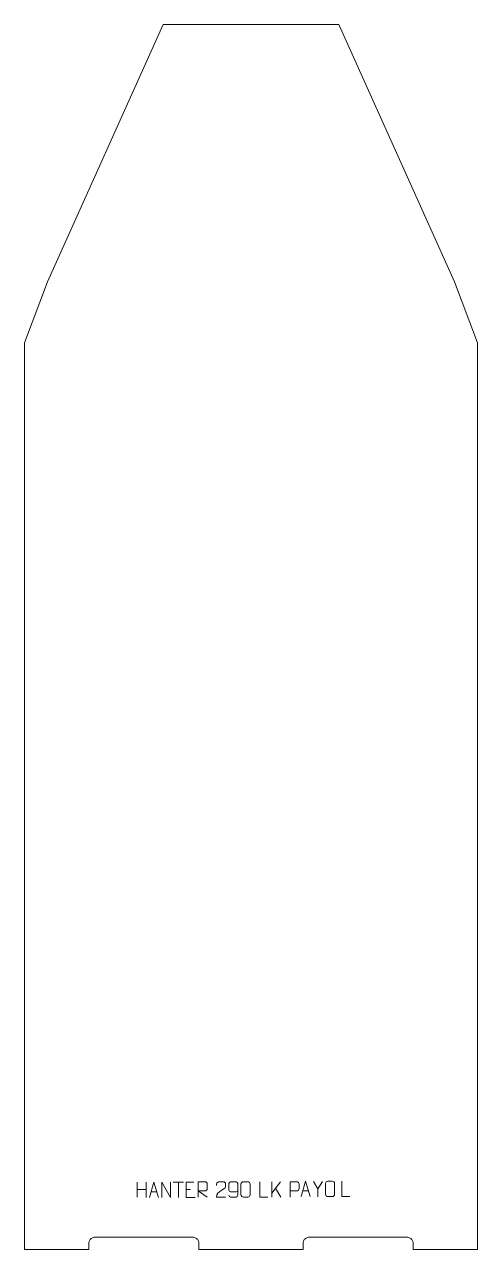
# Model space of a CAD drawing. Header units: millimetres. Extents: x -370 to 370, y -1000 to 1000.
import ezdxf

# ---------------------------------------------------------------- set-up
doc = ezdxf.new("R2010")
doc.units = ezdxf.units.MM
doc.header["$MEASUREMENT"] = 0
doc.layers.add('layer 1', color=7, linetype='Continuous')

msp = doc.modelspace()

# ---------------------------------------------------------------- linework, layer by layer
at = {"layer": 'layer 1', "color": 242, "lineweight": 9}
msp.add_open_spline([(-143.4993, 999.9993), (-143.4993, 999.9993), (143.5006, 999.9993), (143.5006, 999.9993), (143.5006, 999.9993), (143.5006, 999.9993), (332.4996, 579.9991), (332.4996, 579.9991), (332.4996, 579.9991), (332.4996, 579.9991), (369.9999, 480), (369.9999, 480), (369.9999, 480), (369.9999, 480), (369.9999, -999.9993), (369.9999, -999.9993), (369.9999, -999.9993), (369.9999, -999.9993), (265.0003, -999.9993), (265.0003, -999.9993), (265.0003, -999.9993), (265.0003, -999.9993), (265.0003, -989.4114), (265.0003, -989.4114), (265.0003, -989.4114), (265.0003, -989.4114), (264.8447, -988.1613), (264.8447, -988.1613), (264.8447, -988.1613), (264.8447, -988.1613), (264.5347, -986.9395), (264.5347, -986.9395), (264.5347, -986.9395), (264.5347, -986.9395), (264.0718, -985.7672), (264.0718, -985.7672), (264.0718, -985.7672), (264.0718, -985.7672), (263.4663, -984.6621), (263.4663, -984.6621), (263.4663, -984.6621), (263.4663, -984.6621), (262.7275, -983.6427), (262.7275, -983.6427), (262.7275, -983.6427), (262.7275, -983.6427), (261.8661, -982.7226), (261.8661, -982.7226), (261.8661, -982.7226), (261.8661, -982.7226), (260.8966, -981.919), (260.8966, -981.919), (260.8966, -981.919), (260.8966, -981.919), (259.8334, -981.2427), (259.8334, -981.2427), (259.8334, -981.2427), (259.8334, -981.2427), (258.6932, -980.7056), (258.6932, -980.7056), (258.6932, -980.7056), (258.6932, -980.7056), (257.4949, -980.3155), (257.4949, -980.3155), (257.4949, -980.3155), (257.4949, -980.3155), (256.2577, -980.0787), (256.2577, -980.0787), (256.2577, -980.0787), (256.2577, -980.0787), (255.0006, -979.9999), (255.0006, -979.9999), (255.0006, -979.9999), (255.0006, -979.9999), (95.0003, -979.9999), (95.0003, -979.9999), (95.0003, -979.9999), (95.0003, -979.9999), (93.6947, -980.0857), (93.6947, -980.0857), (93.6947, -980.0857), (93.6947, -980.0857), (92.4115, -980.3402), (92.4115, -980.3402), (92.4115, -980.3402), (92.4115, -980.3402), (91.1735, -980.761), (91.1735, -980.761), (91.1735, -980.761), (91.1735, -980.761), (89.9998, -981.3395), (89.9998, -981.3395), (89.9998, -981.3395), (89.9998, -981.3395), (88.9124, -982.0663), (88.9124, -982.0663), (88.9124, -982.0663), (88.9124, -982.0663), (87.9297, -982.929), (87.9297, -982.929), (87.9297, -982.929), (87.9297, -982.929), (87.0671, -983.9126), (87.0671, -983.9126), (87.0671, -983.9126), (87.0671, -983.9126), (86.3402, -985.0001), (86.3402, -985.0001), (86.3402, -985.0001), (86.3402, -985.0001), (85.7618, -986.1727), (85.7618, -986.1727), (85.7618, -986.1727), (85.7618, -986.1727), (85.3409, -987.4121), (85.3409, -987.4121), (85.3409, -987.4121), (85.3409, -987.4121), (85.0854, -988.694), (85.0854, -988.694), (85.0854, -988.694), (85.0854, -988.694), (85.0006, -989.9996), (85.0006, -989.9996), (85.0006, -989.9996), (85.0006, -989.9996), (85.0006, -999.9993), (85.0006, -999.9993), (85.0006, -999.9993), (85.0006, -999.9993), (-84.9994, -999.9993), (-84.9994, -999.9993), (-84.9994, -999.9993), (-84.9994, -999.9993), (-84.9994, -989.9996), (-84.9994, -989.9996), (-84.9994, -989.9996), (-84.9994, -989.9996), (-85.0856, -988.694), (-85.0856, -988.694), (-85.0856, -988.694), (-85.0856, -988.694), (-85.3401, -987.4121), (-85.3401, -987.4121), (-85.3401, -987.4121), (-85.3401, -987.4121), (-85.7606, -986.1727), (-85.7606, -986.1727), (-85.7606, -986.1727), (-85.7606, -986.1727), (-86.339, -985.0001), (-86.339, -985.0001), (-86.339, -985.0001), (-86.339, -985.0001), (-87.0661, -983.9126), (-87.0661, -983.9126), (-87.0661, -983.9126), (-87.0661, -983.9126), (-87.9285, -982.929), (-87.9285, -982.929), (-87.9285, -982.929), (-87.9285, -982.929), (-88.9124, -982.0663), (-88.9124, -982.0663), (-88.9124, -982.0663), (-88.9124, -982.0663), (-89.9999, -981.3395), (-89.9999, -981.3395), (-89.9999, -981.3395), (-89.9999, -981.3395), (-91.1736, -980.761), (-91.1736, -980.761), (-91.1736, -980.761), (-91.1736, -980.761), (-92.4117, -980.3402), (-92.4117, -980.3402), (-92.4117, -980.3402), (-92.4117, -980.3402), (-93.6949, -980.0857), (-93.6949, -980.0857), (-93.6949, -980.0857), (-93.6949, -980.0857), (-94.9991, -979.9999), (-94.9991, -979.9999), (-94.9991, -979.9999), (-94.9991, -979.9999), (-254.9994, -979.9999), (-254.9994, -979.9999), (-254.9994, -979.9999), (-254.9994, -979.9999), (-256.2579, -980.0787), (-256.2579, -980.0787), (-256.2579, -980.0787), (-256.2579, -980.0787), (-257.495, -980.3155), (-257.495, -980.3155), (-257.495, -980.3155), (-257.495, -980.3155), (-258.6933, -980.7056), (-258.6933, -980.7056), (-258.6933, -980.7056), (-258.6933, -980.7056), (-259.8326, -981.2427), (-259.8326, -981.2427), (-259.8326, -981.2427), (-259.8326, -981.2427), (-260.8963, -981.919), (-260.8963, -981.919), (-260.8963, -981.919), (-260.8963, -981.919), (-261.8663, -982.7226), (-261.8663, -982.7226), (-261.8663, -982.7226), (-261.8663, -982.7226), (-262.7276, -983.6427), (-262.7276, -983.6427), (-262.7276, -983.6427), (-262.7276, -983.6427), (-263.4664, -984.6621), (-263.4664, -984.6621), (-263.4664, -984.6621), (-263.4664, -984.6621), (-264.0719, -985.7672), (-264.0719, -985.7672), (-264.0719, -985.7672), (-264.0719, -985.7672), (-264.5338, -986.9395), (-264.5338, -986.9395), (-264.5338, -986.9395), (-264.5338, -986.9395), (-264.8448, -988.1613), (-264.8448, -988.1613), (-264.8448, -988.1613), (-264.8448, -988.1613), (-265.0004, -989.4114), (-265.0004, -989.4114), (-265.0004, -989.4114), (-265.0004, -989.4114), (-265.0004, -999.9993), (-265.0004, -999.9993), (-265.0004, -999.9993), (-265.0004, -999.9993), (-370, -999.9993), (-370, -999.9993), (-370, -999.9993), (-370, -999.9993), (-370, 480), (-370, 480), (-370, 480), (-370, 480), (-332.4998, 579.9991), (-332.4998, 579.9991), (-332.4998, 579.9991), (-332.4998, 579.9991), (-143.4993, 999.9993), (-143.4993, 999.9993)], degree=3, knots=[0, 0, 0, 0, 0.015384615, 0.015384615, 0.015384615, 0.015384615, 0.030769231, 0.030769231, 0.030769231, 0.030769231, 0.046153846, 0.046153846, 0.046153846, 0.046153846, 0.061538462, 0.061538462, 0.061538462, 0.061538462, 0.076923077, 0.076923077, 0.076923077, 0.076923077, 0.092307692, 0.092307692, 0.092307692, 0.092307692, 0.107692308, 0.107692308, 0.107692308, 0.107692308, 0.123076923, 0.123076923, 0.123076923, 0.123076923, 0.138461538, 0.138461538, 0.138461538, 0.138461538, 0.153846154, 0.153846154, 0.153846154, 0.153846154, 0.169230769, 0.169230769, 0.169230769, 0.169230769, 0.184615385, 0.184615385, 0.184615385, 0.184615385, 0.2, 0.2, 0.2, 0.2, 0.215384615, 0.215384615, 0.215384615, 0.215384615, 0.230769231, 0.230769231, 0.230769231, 0.230769231, 0.246153846, 0.246153846, 0.246153846, 0.246153846, 0.261538462, 0.261538462, 0.261538462, 0.261538462, 0.276923077, 0.276923077, 0.276923077, 0.276923077, 0.292307692, 0.292307692, 0.292307692, 0.292307692, 0.307692308, 0.307692308, 0.307692308, 0.307692308, 0.323076923, 0.323076923, 0.323076923, 0.323076923, 0.338461538, 0.338461538, 0.338461538, 0.338461538, 0.353846154, 0.353846154, 0.353846154, 0.353846154, 0.369230769, 0.369230769, 0.369230769, 0.369230769, 0.384615385, 0.384615385, 0.384615385, 0.384615385, 0.4, 0.4, 0.4, 0.4, 0.415384615, 0.415384615, 0.415384615, 0.415384615, 0.430769231, 0.430769231, 0.430769231, 0.430769231, 0.446153846, 0.446153846, 0.446153846, 0.446153846, 0.461538462, 0.461538462, 0.461538462, 0.461538462, 0.476923077, 0.476923077, 0.476923077, 0.476923077, 0.492307692, 0.492307692, 0.492307692, 0.492307692, 0.507692308, 0.507692308, 0.507692308, 0.507692308, 0.523076923, 0.523076923, 0.523076923, 0.523076923, 0.538461538, 0.538461538, 0.538461538, 0.538461538, 0.553846154, 0.553846154, 0.553846154, 0.553846154, 0.569230769, 0.569230769, 0.569230769, 0.569230769, 0.584615385, 0.584615385, 0.584615385, 0.584615385, 0.6, 0.6, 0.6, 0.6, 0.615384615, 0.615384615, 0.615384615, 0.615384615, 0.630769231, 0.630769231, 0.630769231, 0.630769231, 0.646153846, 0.646153846, 0.646153846, 0.646153846, 0.661538462, 0.661538462, 0.661538462, 0.661538462, 0.676923077, 0.676923077, 0.676923077, 0.676923077, 0.692307692, 0.692307692, 0.692307692, 0.692307692, 0.707692308, 0.707692308, 0.707692308, 0.707692308, 0.723076923, 0.723076923, 0.723076923, 0.723076923, 0.738461538, 0.738461538, 0.738461538, 0.738461538, 0.753846154, 0.753846154, 0.753846154, 0.753846154, 0.769230769, 0.769230769, 0.769230769, 0.769230769, 0.784615385, 0.784615385, 0.784615385, 0.784615385, 0.8, 0.8, 0.8, 0.8, 0.815384615, 0.815384615, 0.815384615, 0.815384615, 0.830769231, 0.830769231, 0.830769231, 0.830769231, 0.846153846, 0.846153846, 0.846153846, 0.846153846, 0.861538462, 0.861538462, 0.861538462, 0.861538462, 0.876923077, 0.876923077, 0.876923077, 0.876923077, 0.892307692, 0.892307692, 0.892307692, 0.892307692, 0.907692308, 0.907692308, 0.907692308, 0.907692308, 0.923076923, 0.923076923, 0.923076923, 0.923076923, 0.938461538, 0.938461538, 0.938461538, 0.938461538, 0.953846154, 0.953846154, 0.953846154, 0.953846154, 0.969230769, 0.969230769, 0.969230769, 0.969230769, 1, 1, 1, 1], dxfattribs=at)
at = {"layer": 'layer 1', "color": 250, "lineweight": 9}
for points in [[(-185.9016, -890.0322), (-185.9016, -890.0322), (-185.9016, -914.8097), (-185.9016, -914.8097)], [(-171.2583, -890.0322), (-171.2583, -890.0322), (-171.2583, -914.9857), (-171.2583, -914.9857)], [(-127.0735, -890.0557), (-127.0735, -890.0557), (-110.0863, -890.0557), (-110.0863, -890.0557)], [(-118.5797, -914.9857), (-118.5797, -914.9857), (-118.5797, -890.0322), (-118.5797, -890.0322)], [(33.8047, -889.4351), (33.8047, -889.4351), (33.8047, -914.3887), (33.8047, -914.3887)], [(48.1809, -889.4351), (48.1809, -889.4351), (33.8047, -908.0748), (33.8047, -908.0748)], [(48.5062, -914.2929), (48.5062, -914.2929), (40.0357, -899.9793), (40.0357, -899.9793)], [(109.2413, -901.0693), (109.2413, -901.0693), (101.9204, -889.1706), (101.9204, -889.1706)], [(-185.9016, -901.9145), (-185.9016, -901.9145), (-171.2583, -901.9141), (-171.2583, -901.9141)], [(-163.3278, -905.7363), (-163.3278, -905.7363), (-153.8321, -905.7363), (-153.8321, -905.7363)], [(-106.0128, -901.9119), (-106.0128, -901.9119), (-98.8447, -901.9119), (-98.8447, -901.9119)], [(84.4934, -904.2966), (84.4934, -904.2966), (93.9891, -904.2966), (93.9891, -904.2966)]]:
    msp.add_open_spline(points, degree=3, dxfattribs=at)
for points, knots in [([(-166.0504, -914.9857), (-166.0504, -914.9857), (-158.6794, -890.0322), (-158.6794, -890.0322), (-158.6794, -890.0322), (-158.6794, -890.0322), (-151.1095, -914.9857), (-151.1095, -914.9857)], [0, 0, 0, 0, 0.333333333, 0.333333333, 0.333333333, 0.333333333, 1, 1, 1, 1]), ([(-145.9073, -914.9857), (-145.9073, -914.9857), (-145.9073, -890.0322), (-145.9073, -890.0322), (-145.9073, -890.0322), (-145.9073, -890.0322), (-131.2525, -914.9857), (-131.2525, -914.9857), (-131.2525, -914.9857), (-131.2525, -914.9857), (-131.2525, -890.0322), (-131.2525, -890.0322)], [0, 0, 0, 0, 0.25, 0.25, 0.25, 0.25, 0.5, 0.5, 0.5, 0.5, 1, 1, 1, 1]), ([(-93.1389, -890.0322), (-93.1389, -890.0322), (-106.0128, -890.0322), (-106.0128, -890.0322), (-106.0128, -890.0322), (-106.0128, -890.0322), (-106.0128, -914.9858), (-106.0128, -914.9858), (-106.0128, -914.9858), (-106.0128, -914.9858), (-91.147, -914.9858), (-91.147, -914.9858)], [0, 0, 0, 0, 0.25, 0.25, 0.25, 0.25, 0.5, 0.5, 0.5, 0.5, 1, 1, 1, 1]), ([(-86.1767, -914.3886), (-86.1767, -914.3886), (-86.1767, -889.4351), (-86.1767, -889.4351), (-86.1767, -889.4351), (-82.5819, -889.4351), (-78.9864, -889.4351), (-75.3912, -889.4351), (-75.3912, -889.4351), (-73.0659, -889.4728), (-71.5086, -890.9628), (-71.5127, -893.3292), (-71.5127, -893.3292), (-71.5131, -895.3647), (-71.5131, -898.4241), (-71.5127, -900.4601), (-71.5127, -900.4601), (-71.5192, -902.3356), (-73.3315, -904.2774), (-75.341, -904.2965), (-75.341, -904.2965), (-75.341, -904.2965), (-86.1767, -904.2965), (-86.1767, -904.2965), (-86.1767, -904.2965), (-86.1767, -904.2965), (-71.522, -914.3886), (-71.522, -914.3886)], [0, 0, 0, 0, 0.125, 0.125, 0.125, 0.125, 0.25, 0.25, 0.25, 0.25, 0.375, 0.375, 0.375, 0.375, 0.5, 0.5, 0.5, 0.5, 0.625, 0.625, 0.625, 0.625, 0.75, 0.75, 0.75, 0.75, 1, 1, 1, 1]), ([(-41.4732, -914.399), (-46.3876, -914.3987), (-51.302, -914.3987), (-56.2161, -914.399), (-56.2161, -914.399), (-56.2161, -904.4667), (-41.5651, -901.8255), (-41.4732, -897.5152), (-41.4732, -897.5152), (-41.4735, -896.0911), (-41.4735, -894.6674), (-41.4732, -893.2441), (-41.4732, -893.2441), (-41.4901, -891.167), (-43.6129, -889.4422), (-45.2839, -889.4249), (-45.2839, -889.4249), (-47.3571, -889.4253), (-49.43, -889.4253), (-51.5024, -889.4249), (-51.5024, -889.4249), (-53.3245, -889.4084), (-56.1492, -891.2005), (-56.2161, -893.2941), (-56.2161, -893.2941), (-56.2161, -893.2941), (-56.2161, -895.3489), (-56.2161, -895.3489)], [0, 0, 0, 0, 0.125, 0.125, 0.125, 0.125, 0.25, 0.25, 0.25, 0.25, 0.375, 0.375, 0.375, 0.375, 0.5, 0.5, 0.5, 0.5, 0.625, 0.625, 0.625, 0.625, 0.75, 0.75, 0.75, 0.75, 1, 1, 1, 1]), ([(-36.2745, -911.4526), (-36.2504, -912.7921), (-34.8942, -914.4454), (-33.3223, -914.411), (-33.3223, -914.411), (-30.3375, -914.4107), (-27.3523, -914.4107), (-24.3669, -914.411), (-24.3669, -914.411), (-23.1478, -914.426), (-21.4196, -912.9884), (-21.4146, -911.4526), (-21.4146, -911.4526), (-21.4149, -905.0922), (-21.4149, -898.7314), (-21.4146, -892.3706), (-21.4146, -892.3706), (-21.4193, -891.2077), (-23.1478, -889.4366), (-24.3669, -889.4122), (-24.3669, -889.4122), (-27.3523, -889.4125), (-30.3375, -889.4125), (-33.3223, -889.4122), (-33.3223, -889.4122), (-34.6004, -889.456), (-36.2701, -891.0705), (-36.2745, -892.3706), (-36.2745, -892.3706), (-36.2745, -895.954), (-36.2745, -899.537), (-36.2745, -903.1198), (-36.2745, -903.1198), (-36.236, -904.598), (-34.6533, -906.0309), (-33.3223, -906.0288), (-33.3223, -906.0288), (-30.3375, -906.0291), (-27.3523, -906.0291), (-24.3669, -906.0288), (-24.3669, -906.0288), (-23.0374, -906.0338), (-21.3944, -904.5266), (-21.4361, -903.098)], [0, 0, 0, 0, 0.083333333, 0.083333333, 0.083333333, 0.083333333, 0.166666667, 0.166666667, 0.166666667, 0.166666667, 0.25, 0.25, 0.25, 0.25, 0.333333333, 0.333333333, 0.333333333, 0.333333333, 0.416666667, 0.416666667, 0.416666667, 0.416666667, 0.5, 0.5, 0.5, 0.5, 0.583333333, 0.583333333, 0.583333333, 0.583333333, 0.666666667, 0.666666667, 0.666666667, 0.666666667, 0.75, 0.75, 0.75, 0.75, 0.833333333, 0.833333333, 0.833333333, 0.833333333, 1, 1, 1, 1]), ([(-12.4252, -889.4126), (-10.0591, -889.4126), (-7.6926, -889.4126), (-5.3261, -889.4126), (-5.3261, -889.4126), (-3.3456, -889.377), (-1.3196, -890.8713), (-1.2925, -893.3134), (-1.2925, -893.3134), (-1.2929, -899.0708), (-1.2929, -904.8286), (-1.2925, -910.5868), (-1.2925, -910.5868), (-1.4346, -912.9144), (-3.141, -914.3967), (-5.3261, -914.4075), (-5.3261, -914.4075), (-7.6985, -914.4071), (-10.0709, -914.4071), (-12.4429, -914.4075), (-12.4429, -914.4075), (-14.4014, -914.5131), (-16.4078, -912.6252), (-16.3964, -910.6042), (-16.3964, -910.6042), (-16.396, -904.8236), (-16.396, -899.0433), (-16.3964, -893.2635), (-16.3964, -893.2635), (-16.3921, -891.1215), (-14.615, -889.399), (-12.4252, -889.4126)], [0, 0, 0, 0, 0.111111111, 0.111111111, 0.111111111, 0.111111111, 0.222222222, 0.222222222, 0.222222222, 0.222222222, 0.333333333, 0.333333333, 0.333333333, 0.333333333, 0.444444444, 0.444444444, 0.444444444, 0.444444444, 0.555555556, 0.555555556, 0.555555556, 0.555555556, 0.666666667, 0.666666667, 0.666666667, 0.666666667, 0.777777778, 0.777777778, 0.777777778, 0.777777778, 1, 1, 1, 1]), ([(27.63, -914.3887), (27.63, -914.3887), (14.6809, -914.3887), (14.6809, -914.3887), (14.6809, -914.3887), (14.6809, -914.3887), (14.6809, -889.4351), (14.6809, -889.4351)], [0, 0, 0, 0, 0.333333333, 0.333333333, 0.333333333, 0.333333333, 1, 1, 1, 1]), ([(63.8234, -914.3887), (63.8234, -914.3887), (63.8234, -889.4351), (63.8234, -889.4351), (63.8234, -889.4351), (67.4184, -889.4351), (71.0137, -889.4351), (74.6091, -889.4351), (74.6091, -889.4351), (76.9343, -889.473), (78.4917, -890.9631), (78.4875, -893.3292), (78.4875, -893.3292), (78.4871, -895.3649), (78.4871, -898.4242), (78.4875, -900.4602), (78.4875, -900.4602), (78.481, -902.3356), (76.6688, -904.2775), (74.6592, -904.2966), (74.6592, -904.2966), (74.6592, -904.2966), (63.8234, -904.2966), (63.8234, -904.2966)], [0, 0, 0, 0, 0.142857143, 0.142857143, 0.142857143, 0.142857143, 0.285714286, 0.285714286, 0.285714286, 0.285714286, 0.428571429, 0.428571429, 0.428571429, 0.428571429, 0.571428571, 0.571428571, 0.571428571, 0.571428571, 0.714285714, 0.714285714, 0.714285714, 0.714285714, 1, 1, 1, 1]), ([(81.7708, -913.546), (81.7708, -913.546), (89.1418, -888.5925), (89.1418, -888.5925), (89.1418, -888.5925), (89.1418, -888.5925), (96.7117, -913.546), (96.7117, -913.546)], [0, 0, 0, 0, 0.333333333, 0.333333333, 0.333333333, 0.333333333, 1, 1, 1, 1]), ([(116.5637, -889.1706), (116.5637, -889.1706), (109.2413, -901.0693), (109.2413, -901.0693), (109.2413, -901.0693), (109.2413, -901.0693), (109.242, -914.1242), (109.242, -914.1242)], [0, 0, 0, 0, 0.333333333, 0.333333333, 0.333333333, 0.333333333, 1, 1, 1, 1]), ([(125.7217, -888.5928), (128.0474, -888.5928), (130.3735, -888.5928), (132.6996, -888.5928), (132.6996, -888.5928), (134.6462, -888.5572), (136.6376, -890.0488), (136.6643, -892.4864), (136.6643, -892.4864), (136.6639, -898.2333), (136.6639, -903.9806), (136.6643, -909.7283), (136.6643, -909.7283), (136.5245, -912.0517), (134.8473, -913.5313), (132.6996, -913.5421), (132.6996, -913.5421), (130.3677, -913.5417), (128.0358, -913.5417), (125.7043, -913.5421), (125.7043, -913.5421), (123.7793, -913.6475), (121.8072, -911.763), (121.8184, -909.7457), (121.8184, -909.7457), (121.8187, -903.9756), (121.8187, -898.2059), (121.8184, -892.4366), (121.8184, -892.4366), (121.8226, -890.2985), (123.5693, -888.5793), (125.7217, -888.5928)], [0, 0, 0, 0, 0.111111111, 0.111111111, 0.111111111, 0.111111111, 0.222222222, 0.222222222, 0.222222222, 0.222222222, 0.333333333, 0.333333333, 0.333333333, 0.333333333, 0.444444444, 0.444444444, 0.444444444, 0.444444444, 0.555555556, 0.555555556, 0.555555556, 0.555555556, 0.666666667, 0.666666667, 0.666666667, 0.666666667, 0.777777778, 0.777777778, 0.777777778, 0.777777778, 1, 1, 1, 1]), ([(161.1904, -913.5461), (161.1904, -913.5461), (148.2413, -913.5461), (148.2413, -913.5461), (148.2413, -913.5461), (148.2413, -913.5461), (148.2413, -888.5925), (148.2413, -888.5925)], [0, 0, 0, 0, 0.333333333, 0.333333333, 0.333333333, 0.333333333, 1, 1, 1, 1])]:
    msp.add_open_spline(points, degree=3, knots=knots, dxfattribs=at)

doc.saveas('drawing.dxf')
